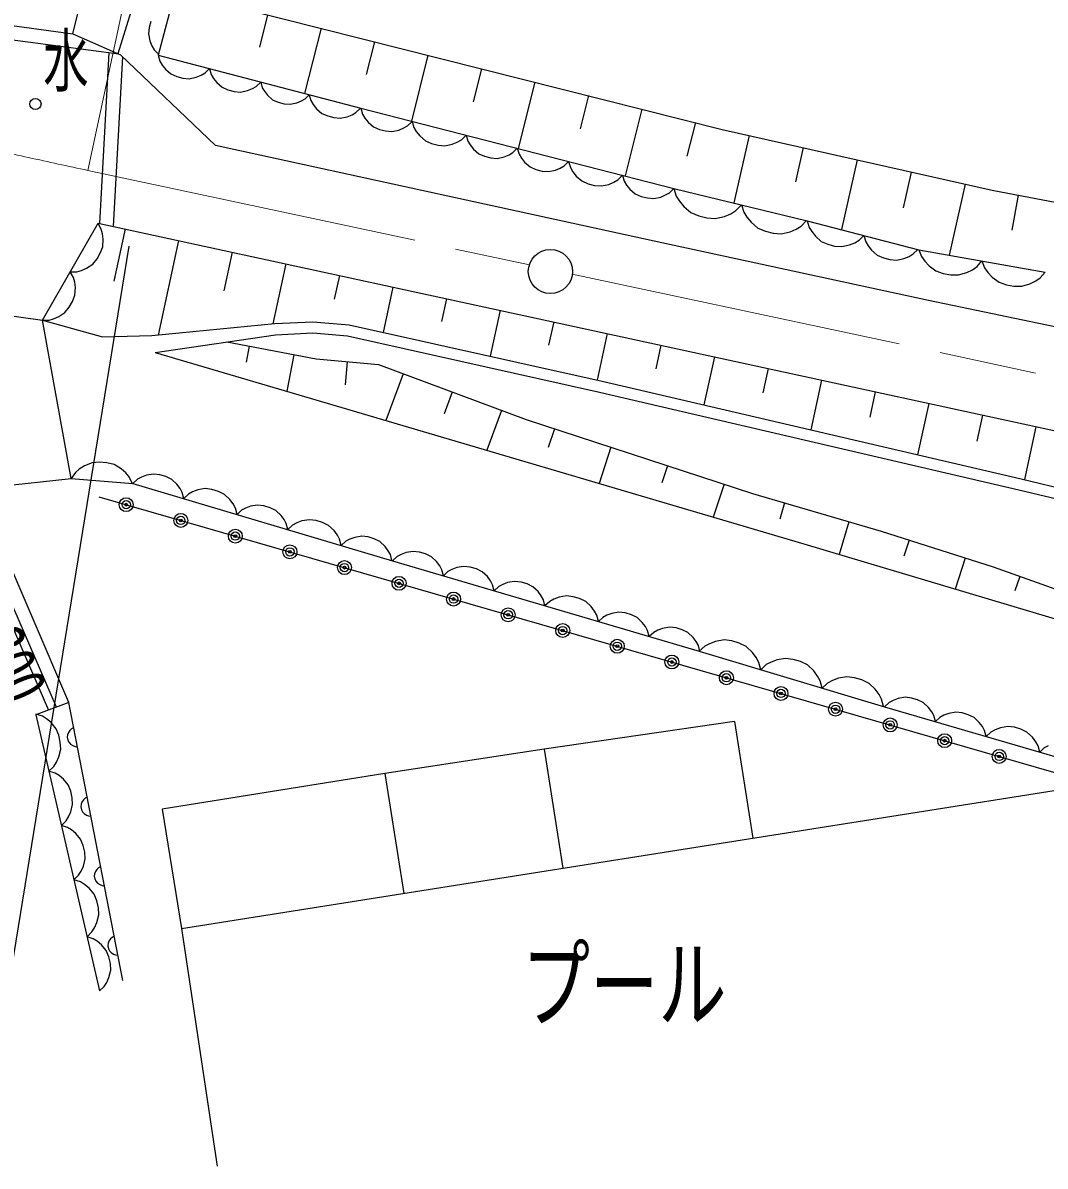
# Model space of a CAD drawing. Units: millimetres, scale not verified. Extents: x 40000 to 680000, y 20000 to 380000.
# Drawn here: x 171363 to 208058, y 255593 to 296644 of the extents above; entities that cross this region are included whole.
import ezdxf
from ezdxf.enums import TextEntityAlignment as Align

# ---------------------------------------------------------------- set-up
doc = ezdxf.new("R2010")
doc.units = ezdxf.units.MM
doc.header["$LTSCALE"] = 1000
doc.linetypes.add('CHAIN', pattern=[18.5, 12, -1.5, 3.5, -1.5])
for name, color, linetype, lineweight in [('M-BGD', 7, 'Continuous', 25), ('M-BGD-EXST', 7, 'Continuous', 25), ('M-BMK', 2, 'CHAIN', 13), ('M-BMK-HTXT', 7, 'Continuous', 13), ('M-BMK-SRVR', 3, 'Continuous', 25), ('M-STR-HTXT', 7, 'Continuous', 13), ('M-STR-STRC', 7, 'Continuous', 25)]:
    doc.layers.add(name, color=color, linetype=linetype, lineweight=lineweight)
doc.styles.add('ＭＳ ゴシック', font='')
doc.styles.get('ＭＳ ゴシック').set_extended_font_data('MS Gothic')

msp = doc.modelspace()

# ---------------------------------------------------------------- linework, layer by layer
at = {"layer": 'M-BGD'}
for p, q in [((173157, 296254), (175420, 305475)), ((174781, 295539), (177569, 304597)), ((177711, 301131), (176222, 295481)), ((166939, 297088), (173157, 296254)), ((179185, 297176), (196465, 292820)), ((180145, 296934), (179852, 295771)), ((166869, 296592), (174805, 295528)), ((175895, 296475), (175873, 296245)), ((175953, 296696), (175895, 296475)), ((182065, 296450), (181474, 294107)), ((173157, 296254), (174873, 295498)), ((175873, 296245), (175925, 295996)), ((175925, 295996), (175997, 295820)), ((174123, 289444), (174464, 295574)), ((175997, 295820), (176078, 295680)), ((176078, 295680), (176233, 295522)), ((183985, 295966), (183687, 294786)), ((174618, 289336), (174956, 295419)), ((174873, 295498), (178272, 292236)), ((176222, 295481), (183491, 293579)), ((176222, 295481), (176284, 295268)), ((176284, 295268), (176366, 295129)), ((185905, 295482), (185308, 293114)), ((176366, 295129), (176484, 294980)), ((176484, 294980), (176676, 294812)), ((176676, 294812), (176887, 294717)), ((177587, 294691), (177763, 294763)), ((177763, 294763), (177902, 294845)), ((177902, 294845), (178061, 295000)), ((178061, 295000), (178123, 294787)), ((178123, 294787), (178204, 294648)), ((187825, 294998), (187526, 293811)), ((176887, 294717), (177107, 294660)), ((177107, 294660), (177338, 294639)), ((177338, 294639), (177587, 294691)), ((178204, 294648), (178322, 294499)), ((178322, 294499), (178514, 294331)), ((179602, 294282), (179741, 294364)), ((179741, 294364), (179899, 294519)), ((179899, 294519), (179958, 294317)), ((189745, 294514), (189144, 292132)), ((178514, 294331), (178725, 294237)), ((178725, 294237), (178946, 294179)), ((178946, 294179), (179176, 294158)), ((179176, 294158), (179426, 294211)), ((179426, 294211), (179602, 294282)), ((179958, 294317), (180035, 294186)), ((180035, 294186), (180147, 294045)), ((180147, 294045), (180329, 293885)), ((181491, 293916), (181641, 294063)), ((181641, 294063), (181703, 293851)), ((191665, 294030), (191364, 292835)), ((180329, 293885), (180529, 293796)), ((180529, 293796), (180738, 293741)), ((180738, 293741), (180956, 293721)), ((180956, 293721), (181192, 293771)), ((181192, 293771), (181359, 293839)), ((181359, 293839), (181491, 293916)), ((181703, 293851), (181784, 293711)), ((181784, 293711), (181903, 293563)), ((181903, 293563), (182094, 293395)), ((183321, 293427), (183479, 293582)), ((183491, 293579), (194732, 290701)), ((183491, 293579), (183554, 293367)), ((193585, 293546), (192981, 291150)), ((182094, 293395), (182305, 293300)), ((182305, 293300), (182526, 293242)), ((182526, 293242), (182756, 293222)), ((182756, 293222), (183006, 293274)), ((183006, 293274), (183182, 293346)), ((183182, 293346), (183321, 293427)), ((183554, 293367), (183636, 293228)), ((183636, 293228), (183755, 293080)), ((185174, 292952), (185332, 293108)), ((185332, 293108), (185399, 292885)), ((183755, 293080), (183948, 292913)), ((183948, 292913), (184160, 292820)), ((184160, 292820), (184380, 292763)), ((184380, 292763), (184611, 292743)), ((184611, 292743), (184860, 292797)), ((184860, 292797), (185036, 292870)), ((185036, 292870), (185174, 292952)), ((185399, 292885), (185485, 292738)), ((185485, 292738), (185610, 292583)), ((195505, 293062), (195202, 291861)), ((196465, 292820), (206155, 290631)), ((185610, 292583), (185813, 292407)), ((185813, 292407), (186036, 292308)), ((186036, 292308), (186268, 292249)), ((186511, 292228), (186773, 292285)), ((186773, 292285), (186958, 292361)), ((186958, 292361), (187104, 292448)), ((187104, 292448), (187270, 292612)), ((187270, 292612), (187333, 292400)), ((187333, 292400), (187415, 292261)), ((197434, 292601), (196886, 290177)), ((194296, 288744), (178272, 292236)), ((186268, 292249), (186511, 292228)), ((187415, 292261), (187534, 292113)), ((187534, 292113), (187727, 291946)), ((187727, 291946), (187938, 291852)), ((188639, 291830), (188814, 291903)), ((188814, 291903), (188953, 291985)), ((188953, 291985), (189111, 292141)), ((189111, 292141), (189174, 291928)), ((189174, 291928), (189256, 291789)), ((199372, 292164), (199094, 290935)), ((187938, 291852), (188159, 291796)), ((188159, 291796), (188390, 291776)), ((188390, 291776), (188639, 291830)), ((189256, 291789), (189375, 291641)), ((189375, 291641), (189568, 291474)), ((189568, 291474), (189779, 291381)), ((190655, 291431), (190794, 291513)), ((190794, 291513), (190952, 291669)), ((190952, 291669), (191018, 291446)), ((201310, 291726), (200744, 289219)), ((189779, 291381), (190000, 291324)), ((190000, 291324), (190231, 291305)), ((190231, 291305), (190480, 291358)), ((190480, 291358), (190655, 291431)), ((191018, 291446), (191105, 291300)), ((191105, 291300), (191230, 291144)), ((191230, 291144), (191433, 290968)), ((192724, 291009), (192889, 291173)), ((192889, 291173), (192953, 290961)), ((203248, 291288), (202958, 290005)), ((191433, 290968), (191655, 290870)), ((191655, 290870), (191888, 290810)), ((191888, 290810), (192130, 290789)), ((192130, 290789), (192393, 290846)), ((192393, 290846), (192577, 290923)), ((192577, 290923), (192724, 291009)), ((192953, 290961), (193035, 290822)), ((193035, 290822), (193154, 290674)), ((193154, 290674), (193347, 290507)), ((194573, 290546), (194730, 290702)), ((194732, 290701), (199519, 289536)), ((194732, 290701), (194819, 290423)), ((205186, 290850), (204611, 288306)), ((193347, 290507), (193558, 290413)), ((193558, 290413), (193779, 290357)), ((193779, 290357), (194009, 290337)), ((194009, 290337), (194258, 290391)), ((194258, 290391), (194434, 290464)), ((194434, 290464), (194573, 290546)), ((194819, 290423), (194929, 290242)), ((194929, 290242), (195088, 290049)), ((206155, 290631), (215557, 288858)), ((207095, 290454), (206859, 289201)), ((195088, 290049), (195344, 289832)), ((195344, 289832), (195623, 289712)), ((196775, 289792), (196957, 289902)), ((196957, 289902), (197161, 290110)), ((197161, 290110), (197245, 289843)), ((197245, 289843), (197350, 289669)), ((172071, 285969), (174069, 289456)), ((174174, 289237), (174060, 289441)), ((174069, 289456), (216383, 280264)), ((195623, 289712), (195915, 289641)), ((195915, 289641), (196218, 289619)), ((196218, 289619), (196545, 289694)), ((196545, 289694), (196775, 289792)), ((197350, 289669), (197503, 289483)), ((197503, 289483), (197749, 289275)), ((199297, 289343), (199494, 289542)), ((199519, 289536), (203526, 288499)), ((199519, 289536), (199589, 289301)), ((174219, 289073), (174174, 289237)), ((174243, 288875), (174219, 289073)), ((175030, 289247), (174623, 287370)), ((197749, 289275), (198017, 289160)), ((198017, 289160), (198297, 289092)), ((198297, 289092), (198588, 289071)), ((198588, 289071), (198902, 289143)), ((198902, 289143), (199123, 289237)), ((199123, 289237), (199297, 289343)), ((199589, 289301), (199679, 289147)), ((199679, 289147), (199810, 288983)), ((201378, 288838), (201553, 289010)), ((201553, 289010), (201619, 288786)), ((174143, 288379), (174228, 288607)), ((174228, 288607), (174243, 288875)), ((176954, 288829), (176217, 285436)), ((203873, 286678), (194296, 288744)), ((199810, 288983), (200023, 288798)), ((200023, 288798), (200256, 288694)), ((200256, 288694), (200500, 288631)), ((200500, 288631), (200755, 288609)), ((200755, 288609), (201031, 288668)), ((201031, 288668), (201225, 288748)), ((201225, 288748), (201378, 288838)), ((201619, 288786), (201705, 288640)), ((201705, 288640), (201830, 288484)), ((174024, 288170), (174143, 288379)), ((178877, 288411), (178576, 287024)), ((201830, 288484), (202032, 288307)), ((202032, 288307), (202255, 288208)), ((202255, 288208), (202487, 288148)), ((202730, 288127), (202992, 288183)), ((202992, 288183), (203177, 288259)), ((203177, 288259), (203323, 288345)), ((203323, 288345), (203490, 288509)), ((203526, 288499), (208060, 287692)), ((203526, 288499), (203622, 288249)), ((203622, 288249), (203734, 288089)), ((173463, 287754), (173646, 287833)), ((173646, 287833), (173870, 287982)), ((173870, 287982), (174024, 288170)), ((180801, 287993), (180333, 285839)), ((202487, 288148), (202730, 288127)), ((203734, 288089), (203891, 287921)), ((203891, 287921), (204138, 287736)), ((205249, 287678), (205455, 287782)), ((205455, 287782), (205615, 287894)), ((205615, 287894), (205791, 288096)), ((205791, 288096), (205887, 287845)), ((205887, 287845), (205998, 287685)), ((173066, 287705), (173299, 287710)), ((173180, 287501), (173066, 287705)), ((173224, 287338), (173180, 287501)), ((173299, 287710), (173463, 287754)), ((182724, 287575), (182538, 286719)), ((204138, 287736), (204402, 287642)), ((204402, 287642), (204674, 287594)), ((204674, 287594), (204953, 287591)), ((204953, 287591), (205249, 287678)), ((205998, 287685), (206155, 287517)), ((206155, 287517), (206403, 287333)), ((207514, 287275), (207720, 287378)), ((207720, 287378), (207880, 287490)), ((207880, 287490), (208056, 287692)), ((173249, 287139), (173224, 287338)), ((173233, 286871), (173249, 287139)), ((184647, 287158), (184294, 285530)), ((206403, 287333), (206667, 287239)), ((206667, 287239), (206938, 287190)), ((206938, 287190), (207218, 287187)), ((207218, 287187), (207514, 287275)), ((173029, 286435), (173149, 286643)), ((173149, 286643), (173233, 286871)), ((186571, 286740), (186393, 285920)), ((212520, 284862), (203873, 286678)), ((168779, 286421), (172071, 285969)), ((172652, 286098), (172875, 286246)), ((172875, 286246), (173029, 286435)), ((188494, 286322), (188136, 284672)), ((172071, 285969), (172304, 285974)), ((173098, 280285), (172071, 285969)), ((172071, 285969), (174220, 285371)), ((172304, 285974), (172468, 286018)), ((172468, 286018), (172652, 286098)), ((175995, 285414), (180410, 285846)), ((180410, 285846), (181774, 285911)), ((181774, 285911), (183073, 285803)), ((183073, 285803), (192153, 283775)), ((190417, 285904), (190237, 285074)), ((174220, 285371), (175995, 285414)), ((176115, 284809), (180429, 285447)), ((180429, 285447), (181767, 285510)), ((181767, 285510), (183012, 285406)), ((183012, 285406), (192064, 283385)), ((192341, 285486), (191978, 283814)), ((178682, 285189), (181886, 284577)), ((179483, 285036), (179373, 284458)), ((194264, 285069), (194080, 284219)), ((176115, 284809), (183019, 282774)), ((181085, 284730), (180835, 283418)), ((181886, 284577), (184129, 284372)), ((196188, 284651), (195812, 282923)), ((183007, 284474), (182932, 283648)), ((184129, 284372), (189429, 282401)), ((198111, 284233), (197920, 283355)), ((185012, 284044), (184389, 282369)), ((192153, 283775), (207203, 280270)), ((200034, 283815), (199647, 282030)), ((186779, 283387), (186490, 282610)), ((192064, 283385), (207109, 279881)), ((201958, 283397), (201761, 282490)), ((203881, 282979), (203481, 281137)), ((183019, 282774), (199391, 277939)), ((188545, 282730), (188013, 281299)), ((205804, 282562), (205601, 281626)), ((189429, 282401), (197549, 279750)), ((190444, 282070), (190222, 281391)), ((207728, 282144), (207315, 280243)), ((168247, 281278), (172286, 271963)), ((168522, 281398), (172562, 272082)), ((192474, 281407), (192049, 280107)), ((173849, 280843), (173575, 280733)), ((174115, 280866), (173849, 280843)), ((174379, 280845), (174115, 280866)), ((174638, 280781), (174379, 280845)), ((173247, 280494), (173098, 280285)), ((173389, 280615), (173247, 280494)), ((173575, 280733), (173389, 280615)), ((174891, 280628), (174638, 280781)), ((175056, 280483), (174891, 280628)), ((175177, 280341), (175056, 280483)), ((175798, 280401), (175620, 280335)), ((176049, 280445), (175798, 280401)), ((176279, 280416), (176049, 280445)), ((176497, 280351), (176279, 280416)), ((194504, 280744), (194301, 280123)), ((169718, 279915), (173098, 280285)), ((173098, 280285), (175314, 280109)), ((175291, 280111), (175177, 280341)), ((175478, 280258), (175314, 280109)), ((175314, 280109), (184637, 277327)), ((175620, 280335), (175478, 280258)), ((176705, 280249), (176497, 280351)), ((176891, 280075), (176705, 280249)), ((177004, 279922), (176891, 280075)), ((196534, 280081), (196147, 278897)), ((207203, 280270), (217693, 277743)), ((173014, 272243), (169718, 279915)), ((174094, 279627), (223057, 265503)), ((177080, 279780), (177004, 279922)), ((177135, 279566), (177080, 279780)), ((177308, 279723), (177135, 279566)), ((177457, 279804), (177308, 279723)), ((177645, 279873), (177457, 279804)), ((177909, 279919), (177645, 279873)), ((178150, 279889), (177909, 279919)), ((178380, 279820), (178150, 279889)), ((178599, 279713), (178380, 279820)), ((178795, 279530), (178599, 279713)), ((197549, 279750), (202170, 278390)), ((207109, 279881), (217588, 277357)), ((178914, 279369), (178795, 279530)), ((178994, 279220), (178914, 279369)), ((179052, 278994), (178994, 279220)), ((179358, 279220), (179216, 279143)), ((179536, 279286), (179358, 279220)), ((179787, 279330), (179536, 279286)), ((180016, 279301), (179787, 279330)), ((180235, 279236), (180016, 279301)), ((180443, 279134), (180235, 279236)), ((198704, 279410), (198533, 278827)), ((179216, 279143), (179052, 278994)), ((180629, 278960), (180443, 279134)), ((180742, 278807), (180629, 278960)), ((180818, 278665), (180742, 278807)), ((181382, 278758), (181195, 278688)), ((181647, 278804), (181382, 278758)), ((181888, 278774), (181647, 278804)), ((182118, 278705), (181888, 278774)), ((180873, 278450), (180818, 278665)), ((181045, 278608), (180873, 278450)), ((181195, 278688), (181045, 278608)), ((182337, 278598), (182118, 278705)), ((182532, 278414), (182337, 278598)), ((182652, 278254), (182532, 278414)), ((201015, 278730), (200669, 277557)), ((202170, 278390), (206193, 277106)), ((182732, 278104), (182652, 278254)), ((182790, 277878), (182732, 278104)), ((182954, 278028), (182790, 277878)), ((183095, 278104), (182954, 278028)), ((183274, 278170), (183095, 278104)), ((183525, 278214), (183274, 278170)), ((183754, 278186), (183525, 278214)), ((183973, 278120), (183754, 278186)), ((184180, 278019), (183973, 278120)), ((184366, 277844), (184180, 278019)), ((199391, 277939), (219401, 271960)), ((203176, 278069), (202992, 277493)), ((184479, 277692), (184366, 277844)), ((184556, 277550), (184479, 277692)), ((184611, 277335), (184556, 277550)), ((184941, 277554), (184800, 277477)), ((185119, 277621), (184941, 277554)), ((185370, 277666), (185119, 277621)), ((185600, 277637), (185370, 277666)), ((185819, 277573), (185600, 277637)), ((186027, 277472), (185819, 277573)), ((184800, 277477), (184637, 277327)), ((184637, 277327), (195645, 274079)), ((186213, 277298), (186027, 277472)), ((186327, 277146), (186213, 277298)), ((186404, 277004), (186327, 277146)), ((187193, 277128), (186942, 277083)), ((187423, 277100), (187193, 277128)), ((187641, 277035), (187423, 277100)), ((205187, 277427), (204832, 276313)), ((206193, 277106), (211935, 275066)), ((186459, 276789), (186404, 277004)), ((186622, 276939), (186459, 276789)), ((186764, 277017), (186622, 276939)), ((186942, 277083), (186764, 277017)), ((187849, 276934), (187641, 277035)), ((188036, 276760), (187849, 276934)), ((188149, 276608), (188036, 276760)), ((207150, 276766), (206966, 276248)), ((188226, 276466), (188149, 276608)), ((188282, 276252), (188226, 276466)), ((188445, 276402), (188282, 276252)), ((188587, 276479), (188445, 276402)), ((188765, 276545), (188587, 276479)), ((189016, 276590), (188765, 276545)), ((189245, 276562), (189016, 276590)), ((189464, 276497), (189245, 276562)), ((189672, 276396), (189464, 276497)), ((189858, 276222), (189672, 276396)), ((189972, 276070), (189858, 276222)), ((190049, 275928), (189972, 276070)), ((190104, 275714), (190049, 275928)), ((190276, 275872), (190104, 275714)), ((190425, 275953), (190276, 275872)), ((190613, 276023), (190425, 275953)), ((190877, 276070), (190613, 276023)), ((191118, 276040), (190877, 276070)), ((191349, 275972), (191118, 276040)), ((191568, 275866), (191349, 275972)), ((191764, 275683), (191568, 275866)), ((191883, 275522), (191764, 275683)), ((191964, 275373), (191883, 275522)), ((192757, 275486), (192506, 275441)), ((192986, 275458), (192757, 275486)), ((193205, 275393), (192986, 275458)), ((192023, 275148), (191964, 275373)), ((192186, 275298), (192023, 275148)), ((192328, 275375), (192186, 275298)), ((192506, 275441), (192328, 275375)), ((193413, 275292), (193205, 275393)), ((193599, 275118), (193413, 275292)), ((193713, 274966), (193599, 275118)), ((193790, 274824), (193713, 274966)), ((193846, 274610), (193790, 274824)), ((194009, 274760), (193846, 274610)), ((194150, 274837), (194009, 274760)), ((194328, 274903), (194150, 274837)), ((194579, 274948), (194328, 274903)), ((194809, 274920), (194579, 274948)), ((195028, 274855), (194809, 274920)), ((195236, 274754), (195028, 274855)), ((195422, 274580), (195236, 274754)), ((195536, 274428), (195422, 274580)), ((195613, 274286), (195536, 274428)), ((195668, 274072), (195613, 274286)), ((195843, 274259), (195645, 274079)), ((196015, 274352), (195843, 274259)), ((196231, 274432), (196015, 274352)), ((196535, 274485), (196231, 274432)), ((196812, 274450), (196535, 274485)), ((197077, 274370), (196812, 274450)), ((197328, 274247), (197077, 274370)), ((197553, 274036), (197328, 274247)), ((195645, 274079), (202296, 272088)), ((197690, 273851), (197553, 274036)), ((197782, 273679), (197690, 273851)), ((198738, 273825), (198434, 273772)), ((199016, 273790), (198738, 273825)), ((197849, 273419), (197782, 273679)), ((198047, 273600), (197849, 273419)), ((198219, 273693), (198047, 273600)), ((198434, 273772), (198219, 273693)), ((199281, 273711), (199016, 273790)), ((199532, 273588), (199281, 273711)), ((199757, 273376), (199532, 273588)), ((199893, 273191), (199757, 273376)), ((199986, 273019), (199893, 273191)), ((200052, 272759), (199986, 273019)), ((200422, 273033), (200251, 272940)), ((200638, 273112), (200422, 273033)), ((200942, 273165), (200638, 273112)), ((201220, 273130), (200942, 273165)), ((201484, 273051), (201220, 273130)), ((201736, 272928), (201484, 273051)), ((200251, 272940), (200052, 272759)), ((201961, 272717), (201736, 272928)), ((202097, 272532), (201961, 272717)), ((173014, 272243), (171834, 271802)), ((174952, 262261), (173014, 272243)), ((202190, 272360), (202097, 272532)), ((202256, 272100), (202190, 272360)), ((202459, 272238), (202296, 272088)), ((202600, 272316), (202459, 272238)), ((202778, 272382), (202600, 272316)), ((203029, 272428), (202778, 272382)), ((203258, 272400), (203029, 272428)), ((203477, 272336), (203258, 272400)), ((203685, 272236), (203477, 272336)), ((203872, 272062), (203685, 272236)), ((172062, 271748), (171829, 271824)), ((171834, 271802), (174115, 261882)), ((202296, 272088), (211525, 269386)), ((203986, 271910), (203872, 272062)), ((204063, 271769), (203986, 271910)), ((204120, 271554), (204063, 271769)), ((204424, 271782), (204282, 271704)), ((204602, 271849), (204424, 271782)), ((204853, 271894), (204602, 271849)), ((205082, 271866), (204853, 271894)), ((205301, 271802), (205082, 271866)), ((205509, 271702), (205301, 271802)), ((172213, 271654), (172062, 271748)), ((172374, 271518), (172213, 271654)), ((172553, 271301), (172374, 271518)), ((196902, 271555), (190070, 270560)), ((196902, 271555), (197565, 267372)), ((204282, 271704), (204120, 271554)), ((205696, 271528), (205509, 271702)), ((205810, 271376), (205696, 271528)), ((205887, 271235), (205810, 271376)), ((206715, 271378), (206451, 271330)), ((206957, 271349), (206715, 271378)), ((207187, 271281), (206957, 271349)), ((172650, 271064), (172553, 271301)), ((172707, 270819), (172650, 271064)), ((172968, 271082), (172957, 270994)), ((172957, 270994), (172978, 270884)), ((172996, 271159), (172968, 271082)), ((173052, 271241), (172996, 271159)), ((173112, 271295), (173052, 271241)), ((173190, 271339), (173112, 271295)), ((205943, 271020), (205887, 271235)), ((206115, 271178), (205943, 271020)), ((206264, 271260), (206115, 271178)), ((206451, 271330), (206264, 271260)), ((207406, 271176), (207187, 271281)), ((207603, 270993), (207406, 271176)), ((207723, 270833), (207603, 270993)), ((172656, 270290), (172722, 270564)), ((172722, 270564), (172707, 270819)), ((172978, 270884), (173022, 270807)), ((173022, 270807), (173076, 270746)), ((173076, 270746), (173158, 270691)), ((173158, 270691), (173235, 270663)), ((173235, 270663), (173323, 270652)), ((190070, 270560), (184356, 269689)), ((190070, 270560), (190746, 266292)), ((207804, 270684), (207723, 270833)), ((207863, 270458), (207804, 270684)), ((208026, 270609), (207863, 270458)), ((208167, 270686), (208026, 270609)), ((172571, 270098), (172656, 270290)), ((172300, 269777), (172476, 269947)), ((172522, 269705), (172300, 269777)), ((172476, 269947), (172571, 270098)), ((172665, 269615), (172522, 269705)), ((172818, 269486), (172665, 269615)), ((172989, 269279), (172818, 269486)), ((184356, 269689), (176369, 268413)), ((184356, 269689), (185038, 265388)), ((173082, 269054), (172989, 269279)), ((173136, 268820), (173082, 269054)), ((177053, 264122), (208832, 269158)), ((173087, 268316), (173150, 268577)), ((173150, 268577), (173136, 268820)), ((173453, 268586), (173442, 268498)), ((173442, 268498), (173463, 268389)), ((173481, 268663), (173453, 268586)), ((173536, 268745), (173481, 268663)), ((173597, 268800), (173536, 268745)), ((173674, 268843), (173597, 268800)), ((172916, 267989), (173006, 268133)), ((173006, 268133), (173087, 268316)), ((173463, 268389), (173506, 268311)), ((173506, 268311), (173561, 268251)), ((173561, 268251), (173643, 268195)), ((173643, 268195), (173720, 268167)), ((173720, 268167), (173808, 268156)), ((176369, 268413), (177053, 264122)), ((172748, 267828), (172916, 267989)), ((172970, 267755), (172748, 267828)), ((173114, 267665), (172970, 267755)), ((173266, 267536), (173114, 267665)), ((173437, 267329), (173266, 267536)), ((173530, 267104), (173437, 267329)), ((173584, 266870), (173530, 267104)), ((173599, 266627), (173584, 266870)), ((173535, 266367), (173599, 266627)), ((173196, 265878), (173364, 266040)), ((173364, 266040), (173454, 266184)), ((173454, 266184), (173535, 266367)), ((173938, 266091), (173926, 266003)), ((173965, 266167), (173938, 266091)), ((174021, 266250), (173965, 266167)), ((174082, 266304), (174021, 266250)), ((174159, 266348), (174082, 266304)), ((173429, 265802), (173196, 265878)), ((173580, 265708), (173429, 265802)), ((173741, 265572), (173580, 265708)), ((173926, 266003), (173947, 265893)), ((173947, 265893), (173991, 265816)), ((173991, 265816), (174046, 265755)), ((174046, 265755), (174128, 265700)), ((174128, 265700), (174204, 265672)), ((174204, 265672), (174292, 265660)), ((173920, 265355), (173741, 265572)), ((174017, 265119), (173920, 265355)), ((174074, 264873), (174017, 265119)), ((174089, 264618), (174074, 264873)), ((174023, 264344), (174089, 264618)), ((173667, 263831), (173843, 264001)), ((173843, 264001), (173938, 264152)), ((173938, 264152), (174023, 264344)), ((177053, 264122), (178332, 255593)), ((173889, 263759), (173667, 263831)), ((174032, 263669), (173889, 263759)), ((174185, 263540), (174032, 263669)), ((174422, 263595), (174411, 263507)), ((174450, 263672), (174422, 263595)), ((174505, 263754), (174450, 263672)), ((174566, 263808), (174505, 263754)), ((174643, 263852), (174566, 263808)), ((174356, 263333), (174185, 263540)), ((174449, 263108), (174356, 263333)), ((174411, 263507), (174432, 263397)), ((174432, 263397), (174476, 263320)), ((174476, 263320), (174530, 263259)), ((174530, 263259), (174612, 263204)), ((174612, 263204), (174689, 263176)), ((174689, 263176), (174777, 263165)), ((174503, 262874), (174449, 263108)), ((174517, 262631), (174503, 262874)), ((174373, 262187), (174454, 262370)), ((174454, 262370), (174517, 262631)), ((174115, 261882), (174283, 262043)), ((174283, 262043), (174373, 262187))]:
    msp.add_line(p, q, dxfattribs=at)
for centre, radius in [((175073, 279344), 250), ((175073, 279344), 150), ((175073, 279344), 50), ((177032, 278779), 250), ((177032, 278779), 150), ((177032, 278779), 50), ((178990, 278214), 250), ((178990, 278214), 150), ((178990, 278214), 50), ((180949, 277649), 250), ((180949, 277649), 150), ((180949, 277649), 50), ((182907, 277084), 250), ((182907, 277084), 150), ((182907, 277084), 50), ((184866, 276520), 250), ((184866, 276520), 150), ((184866, 276520), 50), ((186824, 275955), 250), ((186824, 275955), 150), ((186824, 275955), 50), ((188783, 275390), 250), ((188783, 275390), 150), ((188783, 275390), 50), ((190741, 274825), 250), ((190741, 274825), 150), ((190741, 274825), 50), ((192700, 274260), 250), ((192700, 274260), 150), ((192700, 274260), 50), ((194659, 273695), 250), ((194659, 273695), 150), ((194659, 273695), 50), ((196617, 273130), 250), ((196617, 273130), 150), ((196617, 273130), 50), ((198576, 272565), 250), ((198576, 272565), 150), ((198576, 272565), 50), ((200534, 272000), 250), ((200534, 272000), 150), ((200534, 272000), 50), ((202493, 271435), 250), ((202493, 271435), 150), ((202493, 271435), 50), ((204451, 270870), 250), ((204451, 270870), 150), ((204451, 270870), 50), ((206410, 270305), 250), ((206410, 270305), 150), ((206410, 270305), 50)]:
    msp.add_circle(centre, radius, dxfattribs=at)
at = {"layer": 'M-BGD-EXST'}
msp.add_circle((171815, 293732), 200, dxfattribs=at)
msp.add_circle((171815, 293732), 200, dxfattribs=at)
msp.add_circle((171815, 293732), 200, dxfattribs=at)
at = {"layer": 'M-BMK'}
for p, q in [((173696, 291346), (189544, 287956)), ((191085, 287626), (226726, 280003))]:
    msp.add_line(p, q, dxfattribs=at)
msp.add_arc((236453, 584761), 300052, 251.27596, 257.92715, dxfattribs=at)
at = {"layer": 'M-BMK-HTXT'}
msp.add_line((179821, 319984), (173696, 291346), dxfattribs=at)
at = {"layer": 'M-BMK-SRVR'}
msp.add_circle((190299, 287718), 792, dxfattribs=at)
at = {"layer": 'M-STR-STRC'}
msp.add_line((175161, 288624), (170711, 261239), dxfattribs=at)

# ---------------------------------------------------------------- texts
at = {"layer": 'M-BGD', "style": 'ＭＳ ゴシック'}
for s, height, width, p in [('水', 1833, 0.65, (172095, 293822)), ('プール', 2566, 0.7, (189269, 260076))]:
    msp.add_text(s, height=height, rotation=359.993, dxfattribs=dict(at, width=width)).set_placement(p, align=Align.BOTTOM_LEFT)
at = {"layer": 'M-BGD-EXST', "style": 'ＭＳ ゴシック', "width": 0.65}
msp.add_text('水', height=1833, rotation=359.993, dxfattribs=at).set_placement((172095, 293822), align=Align.BOTTOM_LEFT)
at = {"layer": 'M-STR-HTXT', "style": 'ＭＳ ゴシック', "width": 0.7}
msp.add_text('HPφ300', height=1833, rotation=294.093, dxfattribs=at).set_placement((167824, 276977), align=Align.BOTTOM_LEFT)

doc.saveas('drawing.dxf')
